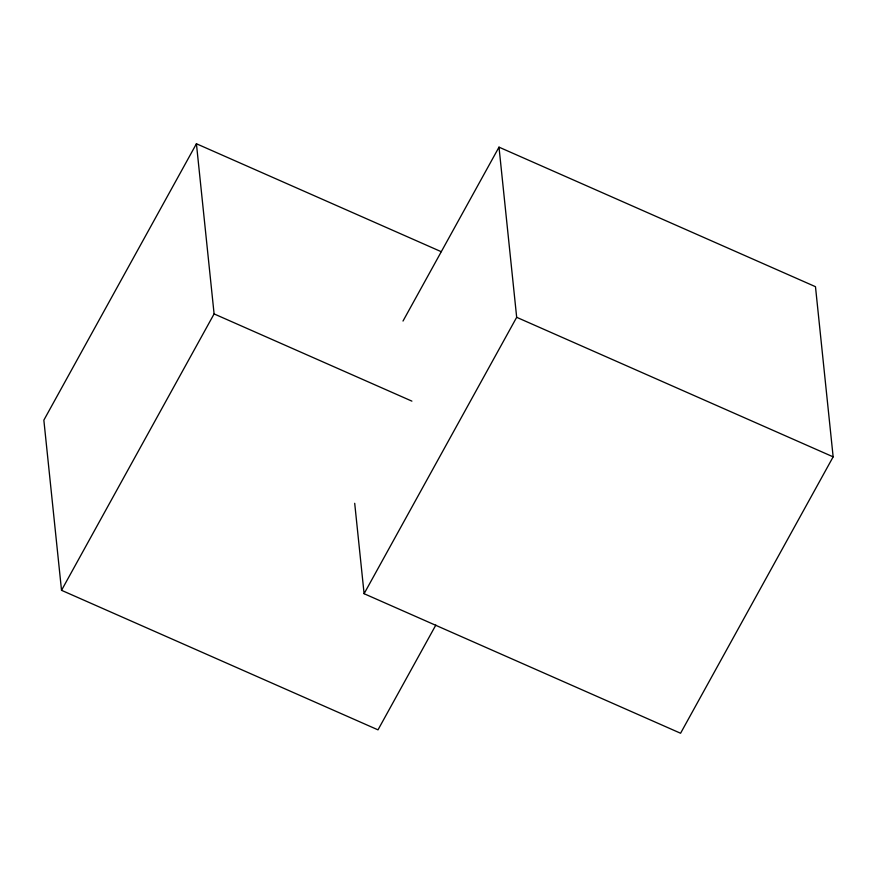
<?xml version="1.0" encoding="UTF-8"?>
<svg xmlns="http://www.w3.org/2000/svg" width="877" height="877" viewBox="0 0 877 877"><rect width="100%" height="100%" fill="white"/><g stroke="black" fill="none" stroke-linecap="round" stroke-linejoin="round"><path stroke-width="1.32" d="M441.208 251.677L196.426 143.751L43.85 420.149L61.522 590.309L377.998 729.85L435.847 625.049M61.522 590.309L214.098 313.911L196.426 143.751M403.003 321.048L499.002 147.15L815.478 286.691L833.15 456.851L680.574 733.249L364.098 593.707L354.703 503.31M364.098 593.707L516.674 317.31L499.002 147.15M516.674 317.31L833.15 456.851M214.098 313.911L411.894 401.129"/></g></svg>
